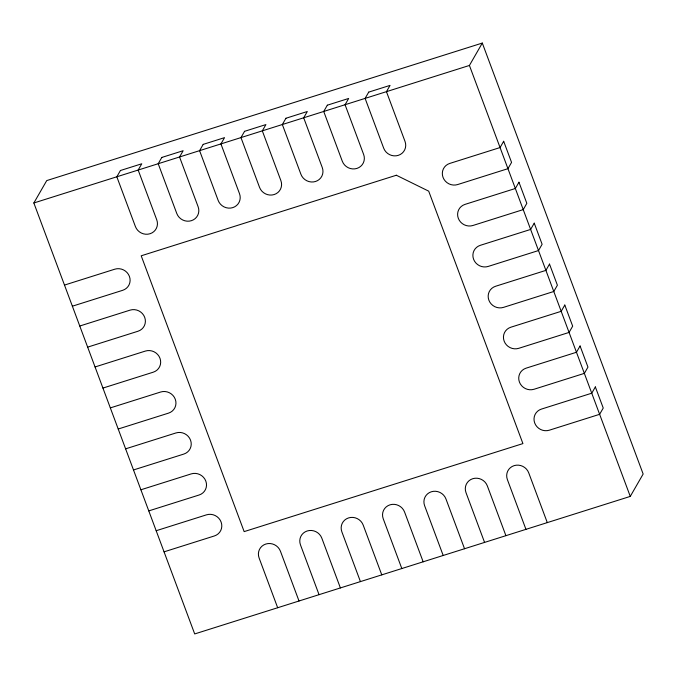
<?xml version="1.0" encoding="UTF-8"?>
<svg xmlns="http://www.w3.org/2000/svg" width="677" height="677" viewBox="0 0 677 677"><rect width="100%" height="100%" fill="white"/><g stroke="black" fill="none" stroke-linecap="round" stroke-linejoin="round"><path stroke-width="1.02" d="M33.85 202.982L46.73 180.59L482.303 43.066L643.15 474.018L630.27 496.41L194.697 633.934L33.85 202.982L469.423 65.457L482.303 43.066M64.493 285.076L114.802 269.192A11.517 10.934 29.9 0 1 129.409 276.385A11.517 10.934 29.9 0 1 122.681 290.315L72.371 306.199M79.776 326.018L130.077 310.134A11.517 10.934 29.9 0 1 144.692 317.327A11.517 10.934 29.9 0 1 137.964 331.248L87.655 347.132M95.051 366.959L145.36 351.075A11.517 10.934 29.9 0 1 159.975 358.268A11.517 10.934 29.9 0 1 153.239 372.189L102.938 388.073M110.334 407.901L160.644 392.017A11.517 10.934 29.9 0 1 175.258 399.202A11.517 10.934 29.9 0 1 168.522 413.131L118.213 429.015M125.617 448.843L175.918 432.958A11.517 10.934 29.9 0 1 190.533 440.143A11.517 10.934 29.9 0 1 183.805 454.072L133.496 469.956M140.892 489.784L191.202 473.9A11.517 10.934 29.9 0 1 205.816 481.085A11.517 10.934 29.9 0 1 199.08 495.014L148.779 510.898M156.175 530.726L206.485 514.842A11.517 10.934 29.9 0 1 221.1 522.026A11.517 10.934 29.9 0 1 214.364 535.956L164.054 551.84M469.423 65.457L630.27 496.41M547.295 522.61L528.72 472.834A11.517 10.934 29.9 0 0 514.105 465.649A11.517 10.934 29.9 0 0 507.378 479.578L525.953 529.355M505.914 535.676L487.338 485.9A11.517 10.934 29.9 0 0 472.724 478.715A11.517 10.934 29.9 0 0 465.996 492.636L484.571 542.412M464.54 548.742L445.957 498.966A11.517 10.934 29.9 0 0 431.342 491.773A11.517 10.934 29.9 0 0 424.614 505.702L443.19 555.478M423.159 561.808L404.575 512.032A11.517 10.934 29.9 0 0 389.969 504.839A11.517 10.934 29.9 0 0 383.233 518.768L401.816 568.545M381.777 574.875L363.202 525.098A11.517 10.934 29.9 0 0 348.587 517.905A11.517 10.934 29.9 0 0 341.86 531.834L360.435 581.611M340.396 587.932L321.82 538.164A11.517 10.934 29.9 0 0 307.206 530.971A11.517 10.934 29.9 0 0 300.478 544.9L319.053 594.677M299.014 600.998L280.439 551.222A11.517 10.934 29.9 0 0 265.824 544.037A11.517 10.934 29.9 0 0 259.096 557.966L277.672 607.743M120.43 170.511L116.825 176.782L135.408 226.558A11.517 10.934 29.9 0 0 150.015 233.743A11.517 10.934 29.9 0 0 156.751 219.822L138.167 170.045L141.772 163.775L120.43 170.511M161.811 157.445L158.206 163.716L176.782 213.492A11.517 10.934 29.9 0 0 191.396 220.685A11.517 10.934 29.9 0 0 198.124 206.756L179.549 156.979L183.154 150.709L161.811 157.445M203.193 144.379L199.588 150.649L218.163 200.426A11.517 10.934 29.9 0 0 232.778 207.619A11.517 10.934 29.9 0 0 239.506 193.69L220.93 143.913L224.536 137.643L203.193 144.379M244.575 131.321L240.97 137.592L259.545 187.36A11.517 10.934 29.9 0 0 274.16 194.553A11.517 10.934 29.9 0 0 280.887 180.624L262.312 130.847L265.917 124.576L244.575 131.321M285.948 118.255L282.343 124.526L300.926 174.302A11.517 10.934 29.9 0 0 315.533 181.487A11.517 10.934 29.9 0 0 322.269 167.557L303.685 117.781L307.299 111.51L285.948 118.255M327.329 105.189L323.724 111.46L342.3 161.236A11.517 10.934 29.9 0 0 356.914 168.421A11.517 10.934 29.9 0 0 363.651 154.491L345.067 104.723L348.672 98.453L327.329 105.189M368.711 92.123L365.106 98.393L383.681 148.17A11.517 10.934 29.9 0 0 398.296 155.355A11.517 10.934 29.9 0 0 405.024 141.434L386.449 91.657L390.054 85.387L368.711 92.123M503.671 141.281L500.066 147.552L449.756 163.436A11.517 10.934 29.9 0 0 443.029 177.366A11.517 10.934 29.9 0 0 457.644 184.559L507.945 168.675L511.558 162.404L503.671 141.281M518.954 182.223L515.349 188.494L465.04 204.378A11.517 10.934 29.9 0 0 458.304 218.307A11.517 10.934 29.9 0 0 472.918 225.492L523.228 209.608L526.833 203.345L518.954 182.223M534.238 223.165L530.624 229.435L480.323 245.319A11.517 10.934 29.9 0 0 473.587 259.249A11.517 10.934 29.9 0 0 488.202 266.433L538.511 250.549L542.116 244.279L534.238 223.165M549.512 264.106L545.907 270.377L495.598 286.261A11.517 10.934 29.9 0 0 488.87 300.19A11.517 10.934 29.9 0 0 503.485 307.375L553.786 291.491L557.399 285.22L549.512 264.106M564.796 305.048L561.191 311.318L510.881 327.203A11.517 10.934 29.9 0 0 504.145 341.132A11.517 10.934 29.9 0 0 518.76 348.317L569.069 332.432L572.674 326.162L564.796 305.048M580.079 345.989L576.466 352.26L526.164 368.144A11.517 10.934 29.9 0 0 519.428 382.073A11.517 10.934 29.9 0 0 534.043 389.258L584.353 373.374L587.958 367.103L580.079 345.989M595.354 386.931L591.749 393.202L541.439 409.086A11.517 10.934 29.9 0 0 534.712 423.015A11.517 10.934 29.9 0 0 549.326 430.2L599.627 414.316L603.241 408.045L595.354 386.931M396.35 175.241L141.205 255.796L244.152 531.614L522.915 443.596L428.702 191.159L396.35 175.241"/></g></svg>
